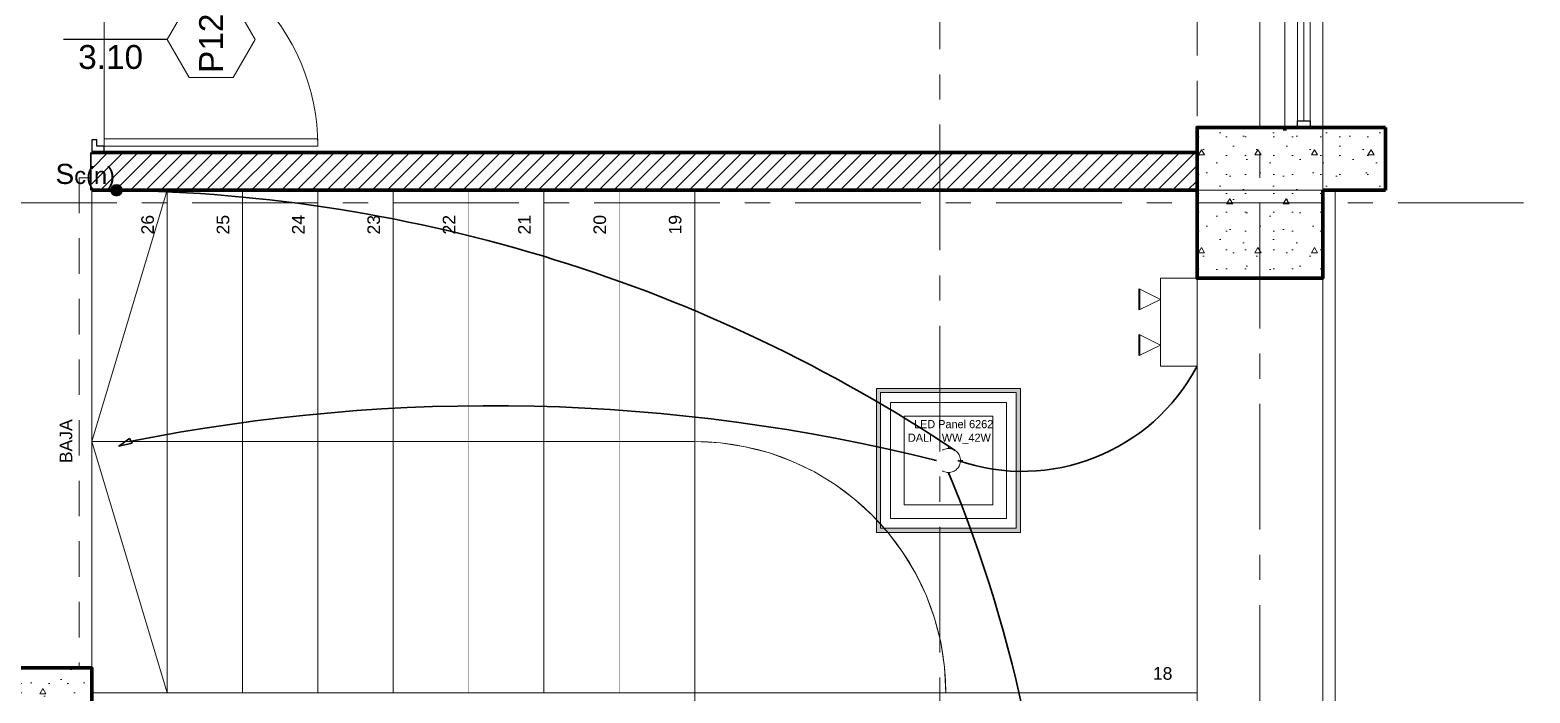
# Model space of a CAD drawing. Header units: inches. Extents: x -38 to 5698, y -33 to 92.
# Drawn here: x 416.42 to 422.4, y 24.75 to 27.39 of the extents above; entities that cross this region are included whole.
import ezdxf
from ezdxf.lldxf.tags import DXFTag

# ---------------------------------------------------------------- set-up
doc = ezdxf.new("R2010")
doc.units = ezdxf.units.IN
doc.header["$MEASUREMENT"] = 0
doc.set_wipeout_variables(frame=1)
for name, pattern in [('ACAD_ISO04W100', [30, 24, -3, 0, -3]), ('CONTINUA', [0]), ('DASHED', [0.75, 0.5, -0.25]), ('Hidden Line', [0.195611, 0.141111, -0.0545]), ('Línea Oculta', [0.195611, 0.141111, -0.0545]), ('Punto & Raya', [0.65, 0.5, -0.075, 0, -0.075]), ('Raya Pequeña', [0.141111, 0.070556, -0.070556]), ('Rayas', [0.282222, 0.141111, -0.141111]), ('Wipeout_Contour', [1, 0, -1])]:
    doc.linetypes.add(name, pattern=pattern)
for name, color, linetype, lineweight in [('00 IE CKTO TOMAS', 111, 'Rayas', 18), ('00_IE_Luminarias', 6, 'Continuous', 30), ('ALUMBRADO_PVC', 6, 'PVC1', 30), ('Cable Alumbrado', 150, 'Continuous', 30), ('Luminaria', 9, 'Continuous', 9), ('Luminarias', 5, 'Continuous', 20), ('pulsador', 4, 'Continuous', 40), ('Simb_Alumbrado', 140, 'CONTINUA', 30)]:
    doc.layers.add(name, color=color, linetype=linetype, lineweight=lineweight)
for name, color, linetype in [('02 _ ARQ _ ALB _ Ejes Generales', 7, 'Continuous'), ('02 _ ARQ _ ALB _ Muros Interiores', 7, 'Continuous'), ('02 _ ARQ _ ZON _ Espacio.3D', 7, 'Continuous'), ('08 _ STR _ EXT _ 06 Columnas', 7, 'Continuous'), ('08 _ STR _ EXT _ 06 Elementos de Fachada', 7, 'Continuous'), ('08 _ STR _ EXT _ 07 Losa Aligerada', 7, 'Continuous'), ('08 _ STR _ EXT _ 09 Vigas', 7, 'Continuous'), ('08 _ STR _ EXT _ 11 Escaleras', 7, 'Continuous'), ('Estructura - 04 MURO', 7, 'Continuous'), ('Interior - CIELO RASSO', 7, 'Continuous'), ('Marcador - Secciones', 251, 'Continuous')]:
    doc.layers.add(name, color=color, linetype=linetype)
doc.styles.add('Annotative', font='arial.ttf')
doc.styles.add('Estilo_Generado_3', font='arial.ttf')
doc.styles.add('Estilo_Generado_4', font='swisse.ttf')
doc.styles.add('{18b73a54-fa43-428c-adcb-c1c7bbdf2c84}', font='Simplex.shx')
tags = doc.linetypes.add('PVC1', pattern='A,1,-0.19772,["PVC",{18b73a54-fa43-428c-adcb-c1c7bbdf2c84},S=0.13,R=0,X=0,Y=-0.061851],-0.507647', length=1.705367).pattern_tags.tags
tags[6] = DXFTag(74, 10)
pattern_1 = [(0, (370.00005, 6e-09), (0, 0.3897114), [0.024375, -0.200625]), (0, (370.11255, 0.19486), (0, 0.3897114), [0.024375, -0.200625]), (60, (370.00005, 6e-09), (-0.3375, 0.1948557), [0.024375, -0.200625]), (60, (370.22505, 6e-09), (-0.3375, 0.1948557), [0.024375, -0.200625]), (120, (370.02442, 6e-09), (0.3375, 0.1948557), [0.024375, -0.200625]), (120, (370.24942, 6e-09), (0.3375, 0.1948557), [0.024375, -0.200625]), (0, (370.00005, 0.0375), (0, 0.075), [0, -0.075, 0, -0.1125]), (45, (370.03755, 0.0375), (-0.05303301, 0.05303301), [0, -0.05625, 0, -0.09375])]
pattern_2 = [(45, (370.000046, 6e-09), (-0.030052038, 0.030052038), [])]

# ---------------------------------------------------------------- blocks, each defined once
blk = doc.blocks.new('*U268')
at = {"layer": 'Luminarias', "linetype": 'DASHED', "lineweight": 0, "ltscale": 0.05}
blk.add_lwpolyline([(0, -0.005), (0, 0.005)], dxfattribs=at)
blk = doc.blocks.new('*U269')
at = {"color": 0, "linetype": 'ByBlock', "lineweight": -2, "transparency": 16777216}
for p, rotation in [((-0.055, 0), 90), ((0.055, 0), 270), ((0, -0.055), 180)]:
    blk.add_blockref('*U268', p, dxfattribs=dict(at, rotation=rotation))
blk.add_blockref('*U268', (0, 0.055), dxfattribs=at)
blk = doc.blocks.new('PANEL CUADRAD 60X60 AD')
at = {"layer": 'Luminarias'}
h = blk.add_hatch(dxfattribs=at)
h.set_pattern_fill('DOTS', color=6, scale=0.0015)
h.set_pattern_definition([(0, (-2127.458864, -786.8599919), (0.001190625, 0.00238125), [0, -0.00238125])])
h.paths.add_polyline_path([(-0.3, 0.3), (-0.3, -0.3), (0.3, -0.3), (0.3, 0.3)])
h.paths.add_polyline_path([(0.283, 0.283), (0.283, -0.283), (-0.283, -0.283), (-0.283, 0.283)], flags=16)
h.paths.add_polyline_path([(0.2415, 0.2415), (0.2415, -0.2415), (-0.2415, -0.2415), (-0.2415, 0.2415)], flags=0)
h.paths.add_polyline_path([(0.1851, 0.1851), (0.1851, -0.1851), (-0.1851, -0.1851), (-0.1851, 0.1851)], flags=0)
h.paths.add_polyline_path([(0.05, 0, -1), (-0.05, 0, -1)], flags=0)
h.paths.add_polyline_path([(-0.1815, 0.0591), (0.2115, 0.0591), (0.2115, 0.1859), (-0.1815, 0.1859)], flags=8)
at = {"layer": 'Luminarias', "color": 6, "lineweight": 0}
for points in [[(-0.3, 0.3), (0.3, 0.3), (0.3, -0.3), (-0.3, -0.3)], [(-0.283, -0.283), (0.283, -0.283), (0.283, 0.283), (-0.283, 0.283)], [(-0.2415, -0.2415), (0.2415, -0.2415), (0.2415, 0.2415), (-0.2415, 0.2415)], [(-0.1851, -0.1851), (0.1851, -0.1851), (0.1851, 0.1851), (-0.1851, 0.1851)]]:
    blk.add_lwpolyline(points, close=True, dxfattribs=at)
at = {"layer": 'Luminarias', "color": 6}
blk.add_lwpolyline([(-0.3, 0.3), (0.3, 0.3), (0.3, -0.3), (-0.3, -0.3)], close=True, dxfattribs=at)
at = {"layer": 'Luminarias', "color": 6, "linetype": 'DASHED', "lineweight": 0, "ltscale": 0.01}
blk.add_circle((0, 0), 0.05, dxfattribs=at)
at = {"color": 6}
blk.add_blockref('*U269', (0, 0), dxfattribs=at)
at = {"layer": 'Luminarias', "color": 6, "insert": (-0.1693, 0.1686), "char_height": 0.034, "width": 0.456812, "attachment_point": 1}
blk.add_mtext('  LED Panel 6262 DALI - WW_42W {\\Ftxt|c0;\\C4;\\P} ', dxfattribs=at)
blk = doc.blocks.new('ii3t')
at = {"layer": 'Simb_Alumbrado', "lineweight": 5}
h = blk.add_hatch(color=3, dxfattribs=at)
edge = h.paths.add_edge_path()
edge.add_arc((0, 0), 0.0164, 0, 360)
blk.add_circle((0, 0), 0.0164, dxfattribs=at)
blk = doc.blocks.new('luz de emergencia')
at = {"color": 5, "lineweight": 40}
for p, q in [((164.1493, 48.9365, -0.0001), (164.2333, 48.9365, -0.0001)), ((164.3313, 48.9365, -0.0001), (164.4153, 48.9365, -0.0001))]:
    blk.add_line(p, q, dxfattribs=at)
at = {"layer": '00_IE_Luminarias', "color": 5, "linetype": 'Continuous', "lineweight": 13}
for p, q in [((164.1913, 49.0205, -0.0001), (164.1493, 48.9365, -0.0001)), ((164.2333, 48.9365, -0.0001), (164.1913, 49.0205, -0.0001)), ((164.3733, 49.0205, -0.0001), (164.3313, 48.9365, -0.0001)), ((164.4153, 48.9365, -0.0001), (164.3733, 49.0205, -0.0001))]:
    blk.add_line(p, q, dxfattribs=at)
at = {"layer": '00_IE_Luminarias', "color": 5, "linetype": 'Continuous', "lineweight": 13, "elevation": -0.0001}
blk.add_lwpolyline([(164.4573, 49.0205), (164.1073, 49.0205), (164.1073, 49.1666), (164.4573, 49.1665)], close=True, dxfattribs=at)

msp = doc.modelspace()

# ---------------------------------------------------------------- hatches: boundary and pattern name
at = {"layer": '08 _ STR _ EXT _ 06 Columnas', "linetype": 'Continuous', "lineweight": 9}
h = msp.add_hatch(dxfattribs=at)
h.set_pattern_fill('HORMIGÓN_EN_MASA_0002', style=0, pattern_type=2)
h.set_pattern_definition(pattern_1)
h.paths.add_polyline_path([(421.57, 27), (421.42, 26.75), (421.57, 26.75)])
h = msp.add_hatch(dxfattribs=at)
h.set_pattern_fill('HORMIGÓN_EN_MASA_0002', style=0, pattern_type=2)
h.set_pattern_definition(pattern_1)
h.paths.add_polyline_path([(421.57, 27), (421.42, 27), (421.42, 26.75)])
at = {"layer": '08 _ STR _ EXT _ 06 Elementos de Fachada', "linetype": 'Continuous', "lineweight": 9}
h = msp.add_hatch(dxfattribs=at)
h.set_pattern_fill('HORMIGÓN_EN_MASA_0002', color=250, style=0, pattern_type=2)
h.set_pattern_definition(pattern_1)
h.paths.add_polyline_path([(421.82, 27), (421.57, 27), (421.57, 26.75), (421.82, 26.75)])

# ---------------------------------------------------------------- linework, layer by layer
at = {"layer": '02 _ ARQ _ ALB _ Ejes Generales', "color": 251, "linetype": 'Punto & Raya', "lineweight": 13}
msp.add_line((421.32, 45.9), (421.32, 2.05), dxfattribs=at)
at = {"layer": '02 _ ARQ _ ALB _ Muros Interiores', "color": 152, "linetype": 'Continuous', "lineweight": 25}
msp.add_line((416.9701, 27.35), (416.5576, 27.35), dxfattribs=at)
at = {"layer": '02 _ ARQ _ ALB _ Muros Interiores', "color": 165, "linetype": 'Continuous', "lineweight": 25}
for p, q in [((416.6901, 26.95), (416.6701, 26.95)), ((416.6701, 26.95), (416.6701, 26.9)), ((416.6901, 26.925), (416.6901, 26.95)), ((416.6701, 26.9), (416.7201, 26.9)), ((416.7201, 26.925), (416.6901, 26.925)), ((416.7201, 26.9), (416.7201, 26.925))]:
    msp.add_line(p, q, dxfattribs=at)
at = {"layer": '02 _ ARQ _ ALB _ Muros Interiores', "color": 165, "linetype": 'Continuous', "lineweight": 15}
for p, q in [((416.7201, 26.925), (416.7201, 26.955)), ((416.7201, 26.955), (417.5701, 26.955)), ((417.5701, 26.955), (417.5701, 26.925)), ((417.5701, 26.925), (416.7201, 26.925))]:
    msp.add_line(p, q, dxfattribs=at)
at = {"layer": '02 _ ARQ _ ALB _ Muros Interiores', "color": 7, "linetype": 'Continuous', "lineweight": 80}
msp.add_line((416.6701, 26.9), (416.7201, 26.9), dxfattribs=at)
at = {"layer": '02 _ ARQ _ ALB _ Muros Interiores', "color": 251, "linetype": 'Continuous', "lineweight": 13, "flags": 128}
msp.add_lwpolyline([(417.3201, 27.35), (417.2326, 27.5016), (417.0576, 27.5016), (416.9701, 27.35), (417.0576, 27.1984), (417.2326, 27.1984)], close=True, dxfattribs=at)
at = {"layer": '02 _ ARQ _ ALB _ Muros Interiores', "color": 175, "linetype": 'Continuous', "lineweight": 15}
msp.add_arc((416.7201, 26.925), 0.85, 0, 90, dxfattribs=at)
at = {"layer": '02 _ ARQ _ ZON _ Espacio.3D', "color": 254, "linetype": 'Continuous', "lineweight": 0, "flags": 128}
msp.add_lwpolyline([(415.6804, 19.05), (415.6804, 20.35), (416.6701, 20.35), (416.67, 22.25), (416.17, 22.25), (416.17, 22.7), (416.67, 22.7), (416.67, 24.4), (416.17, 24.4), (416.17, 24.85), (416.67, 24.85), (416.6701, 26.75), (421.0701, 26.75), (421.07, 27), (421.42, 27), (421.42, 29.7)], dxfattribs=at)
msp.add_lwpolyline([(421.42, 29.7), (416.72, 29.7), (416.72, 26.9), (421.07, 26.9), (421.07, 27), (421.42, 27)], close=True, dxfattribs=at)
at = {"layer": '08 _ STR _ EXT _ 06 Elementos de Fachada', "color": 7, "linetype": 'Continuous', "lineweight": 80, "flags": 128}
for points in [[(421.82, 27), (421.57, 27)], [(421.82, 27), (421.82, 26.75)], [(421.57, 26.75), (421.82, 26.75)]]:
    msp.add_lwpolyline(points, dxfattribs=at)
at = {"layer": '08 _ STR _ EXT _ 07 Losa Aligerada', "color": 254, "linetype": 'Continuous', "lineweight": 18, "flags": 128}
msp.add_lwpolyline([(397.1712, 7.2), (407.07, 7.2), (407.07, 6.8828), (408.0698, 6.8828), (408.0698, 4.1), (413.5698, 4.1), (413.5698, 6.8828), (414.57, 6.8828), (414.57, 7.2038), (421.57, 7.2038), (421.57, 15.1499), (421.57, 15.1499), (421.57, 15.7999), (421.57, 15.7999), (421.57, 20.35), (416.6701, 20.35), (416.6701, 22.35), (416.6701, 22.6), (416.6701, 24.5), (416.6701, 24.75), (416.6701, 26.75), (421.57, 26.75), (421.57, 39.9)], dxfattribs=at)
at = {"layer": '08 _ STR _ EXT _ 09 Vigas', "color": 251, "linetype": 'Hidden Line', "lineweight": 13}
msp.add_line((421.57, 7.2), (421.57, 39.9), dxfattribs=at)
at = {"layer": '08 _ STR _ EXT _ 11 Escaleras', "color": 161, "linetype": 'Continuous', "lineweight": 13}
msp.add_line((421.0701, 20.35), (421.0701, 26.75), dxfattribs=at)
at = {"layer": 'Estructura - 04 MURO', "color": 165, "linetype": 'Continuous', "lineweight": 15}
for p, q in [((421.42, 27), (421.42, 29.7)), ((421.57, 27), (421.57, 29.7)), ((421.47, 27.026), (421.47, 28.33)), ((421.495, 27.026), (421.495, 28.33)), ((421.52, 28.33), (421.52, 27.026)), ((421.57, 20.35), (421.57, 26.75)), ((421.62, 20.35), (421.62, 26.75))]:
    msp.add_line(p, q, dxfattribs=at)
at = {"layer": 'Estructura - 04 MURO', "color": 7, "linetype": 'Continuous', "lineweight": 80}
msp.add_line((421.57, 27), (421.42, 27), dxfattribs=at)
at = {"layer": 'Estructura - 04 MURO', "color": 165, "linetype": 'Continuous', "lineweight": 25}
for p, q in [((421.47, 27), (421.47, 27.026)), ((421.47, 27.026), (421.52, 27.026)), ((421.52, 27.026), (421.52, 27))]:
    msp.add_line(p, q, dxfattribs=at)
at = {"layer": 'Estructura - 04 MURO', "color": 251, "linetype": 'Línea Oculta', "lineweight": 13}
msp.add_line((421.52, 26.4), (421.37, 26.4), dxfattribs=at)
at = {"layer": 'Estructura - 04 MURO', "color": 7, "linetype": 'Continuous', "lineweight": 80, "flags": 128}
msp.add_lwpolyline([(421.42, 26.9879), (421.42, 27)], dxfattribs=at)
at = {"layer": 'Interior - CIELO RASSO', "color": 251, "linetype": 'Línea Oculta', "lineweight": 13, "flags": 128}
for points in [[(416.62, 26.8), (420.31, 26.8)], [(416.62, 26.8), (416.62, 24.85)]]:
    msp.add_lwpolyline(points, dxfattribs=at)

# ---------------------------------------------------------------- texts
at = {"layer": '02 _ ARQ _ ALB _ Muros Interiores', "color": 251, "lineweight": 25, "insert": (417.1926, 27.2167), "char_height": 0.095, "attachment_point": 7, "rotation": 90, "style": 'Estilo_Generado_4'}
msp.add_mtext('\\A1;{\\pql;\\pt0;\\fSwis721 Ex BT|b0|i0|c0|p34;P12\\fSwis721 Ex BT|b0|i0|c0|p34;\\fSwis721 Ex BT|b0|i0|c0|p34;\\fSwis721 Ex BT|b0|i0|c0|p34;}', dxfattribs=at)
at = {"layer": '02 _ ARQ _ ALB _ Muros Interiores', "color": 251, "lineweight": 25, "insert": (416.6161, 27.205), "char_height": 0.095, "attachment_point": 7, "style": 'Estilo_Generado_4'}
msp.add_mtext('\\A1;{\\pql;\\pt0;\\fSwis721 Ex BT|b0|i0|c0|p34;3.10\\fSwis721 Ex BT|b0|i0|c0|p34;\\A1{\\H.66x;\\S^  ;}\\fSwis721 Ex BT|b0|i0|c0|p34;\\fSwis721 Ex BT|b0|i0|c0|p34;}', dxfattribs=at)
at = {"layer": '08 _ STR _ EXT _ 11 Escaleras', "color": 161, "lineweight": 13, "insert": (416.5676, 25.6643), "char_height": 0.05, "attachment_point": 4, "rotation": 90, "style": 'Estilo_Generado_3'}
msp.add_mtext('\\A1;{\\pql;\\fArial|b0|i0|c0|p34;BAJA}', dxfattribs=at)

# ---------------------------------------------------------------- next in the draw order: wipeouts: each hides what was drawn before it
at = {"color": 254, "linetype": 'Wipeout_Contour', "lineweight": 0, "ltscale": 13065.565029}
msp.add_wipeout([(421.0701, 24.75), (419.0701, 24.75), (419.0701, 22.35), (421.0701, 22.35)], dxfattribs=at).dxf.layer = '08 _ STR _ EXT _ 11 Escaleras'

# ---------------------------------------------------------------- next in the draw order: wipeouts: each hides what was drawn before it
at = {"color": 254, "linetype": 'Wipeout_Contour', "lineweight": 0, "ltscale": 13065.606364}
msp.add_wipeout([(421.0701, 25.1898), (419.0701, 25.1898), (419.0701, 24.75), (421.0701, 24.75)], dxfattribs=at).dxf.layer = '08 _ STR _ EXT _ 11 Escaleras'

# ---------------------------------------------------------------- next in the draw order: linework, layer by layer
at = {"layer": '08 _ STR _ EXT _ 11 Escaleras', "color": 167, "linetype": 'Continuous', "lineweight": 18}
msp.add_line((421.0701, 20.35), (421.0701, 26.75), dxfattribs=at)

# ---------------------------------------------------------------- next in the draw order: wipeouts: each hides what was drawn before it
at = {"color": 254, "linetype": 'Wipeout_Contour', "lineweight": 0, "ltscale": 13056.831443}
msp.add_wipeout([(419.0701, 26.75), (416.6701, 26.75), (416.6701, 24.75), (419.0701, 24.75)], dxfattribs=at).dxf.layer = '08 _ STR _ EXT _ 11 Escaleras'

# ---------------------------------------------------------------- next in the draw order: linework, layer by layer
at = {"layer": '08 _ STR _ EXT _ 11 Escaleras', "color": 161, "linetype": 'Continuous', "lineweight": 13}
for p, q in [((416.6701, 26.75), (416.6701, 24.75)), ((421.0701, 26.75), (416.6701, 26.75)), ((419.0701, 25.1898), (419.0701, 20.35)), ((416.6701, 24.75), (421.0701, 24.75))]:
    msp.add_line(p, q, dxfattribs=at)
at = {"layer": '08 _ STR _ EXT _ 11 Escaleras', "color": 167, "linetype": 'Continuous', "lineweight": 18}
for p, q in [((417.2701, 24.75), (417.2701, 26.75)), ((417.8701, 26.75), (417.8701, 24.75)), ((419.0701, 20.35), (419.0701, 26.75))]:
    msp.add_line(p, q, dxfattribs=at)
at = {"layer": '08 _ STR _ EXT _ 11 Escaleras', "color": 161, "linetype": 'Raya Pequeña', "lineweight": 13}
msp.add_line((418.9303, 24.75), (418.9303, 26.75), dxfattribs=at)

# ---------------------------------------------------------------- next in the draw order: wipeouts: each hides what was drawn before it
at = {"color": 254, "linetype": 'Wipeout_Contour', "lineweight": 0, "ltscale": 13052.631579}
msp.add_wipeout([(416.6701, 24.75), (416.9701, 24.75), (416.9701, 26.75), (416.6701, 26.75)], dxfattribs=at).dxf.layer = '08 _ STR _ EXT _ 11 Escaleras'
at = {"color": 254, "linetype": 'Wipeout_Contour', "lineweight": 0, "ltscale": 13056.231466}
msp.add_wipeout([(417.5701, 24.75), (417.8701, 24.75), (417.8701, 26.75), (417.5701, 26.75)], dxfattribs=at).dxf.layer = '08 _ STR _ EXT _ 11 Escaleras'
at = {"color": 254, "linetype": 'Wipeout_Contour', "lineweight": 0, "ltscale": 13058.631392}
msp.add_wipeout([(418.1701, 26.75), (418.1701, 24.75), (418.4701, 24.75), (418.4701, 26.75)], dxfattribs=at).dxf.layer = '08 _ STR _ EXT _ 11 Escaleras'
at = {"color": 254, "linetype": 'Wipeout_Contour', "lineweight": 0, "ltscale": 13065.595122}
msp.add_wipeout([(421.0701, 24.75), (419.0701, 24.75), (419.0701, 24.45), (421.0701, 24.45)], dxfattribs=at).dxf.layer = '08 _ STR _ EXT _ 11 Escaleras'

# ---------------------------------------------------------------- next in the draw order: hatches: boundary and pattern name
at = {"layer": '08 _ STR _ EXT _ 06 Columnas', "linetype": 'Continuous', "lineweight": 9}
h = msp.add_hatch(dxfattribs=at)
h.set_pattern_fill('HORMIGÓN_EN_MASA_0002', style=0, pattern_type=2)
h.set_pattern_definition(pattern_1)
h.paths.add_polyline_path([(416.17, 24.4), (416.67, 24.4), (416.67, 24.85), (416.17, 24.85)])

# ---------------------------------------------------------------- next in the draw order: linework, layer by layer
at = {"layer": '02 _ ARQ _ ALB _ Muros Interiores', "color": 7, "linetype": 'Continuous', "lineweight": 80, "flags": 128}
msp.add_lwpolyline([(416.6701, 26.9), (416.6701, 26.75)], dxfattribs=at)
at = {"layer": '08 _ STR _ EXT _ 06 Columnas', "color": 7, "linetype": 'Continuous', "lineweight": 80, "flags": 128}
msp.add_lwpolyline([(416.17, 24.4), (416.67, 24.4), (416.67, 24.85), (416.17, 24.85)], close=True, dxfattribs=at)
at = {"layer": '08 _ STR _ EXT _ 11 Escaleras', "color": 167, "linetype": 'Continuous', "lineweight": 18}
for p, q in [((416.6701, 26.75), (416.6701, 24.75)), ((416.9701, 26.75), (416.6701, 25.75)), ((416.9701, 24.75), (416.9701, 26.75)), ((417.5701, 24.75), (417.5701, 26.75)), ((418.1701, 26.75), (418.1701, 24.75)), ((418.4701, 24.75), (418.4701, 26.75)), ((416.6701, 25.75), (416.9701, 24.75))]:
    msp.add_line(p, q, dxfattribs=at)
at = {"layer": '08 _ STR _ EXT _ 11 Escaleras', "color": 161, "linetype": 'ACAD_ISO04W100', "lineweight": 13}
for p, q in [((416.6701, 26.75), (416.6701, 24.75)), ((418.1701, 26.75), (418.1701, 24.75))]:
    msp.add_line(p, q, dxfattribs=at)
at = {"layer": 'ALUMBRADO_PVC', "linetype": 'PVC1', "ltscale": 0.4}
msp.add_lwpolyline([(416.8307, 25.7439), (416.82, 25.7623), (416.7781, 25.7315)], close=True, dxfattribs=at)
at = {"layer": 'Interior - CIELO RASSO', "color": 251, "linetype": 'Línea Oculta', "lineweight": 13, "flags": 128}
msp.add_lwpolyline([(416.67, 24.85), (416.67, 26.75)], dxfattribs=at)

# ---------------------------------------------------------------- next in the draw order: texts
at = {"layer": '08 _ STR _ EXT _ 11 Escaleras', "color": 161, "lineweight": 13, "char_height": 0.05, "attachment_point": 4, "rotation": 90, "style": 'Estilo_Generado_3'}
for s, insert in [('\\A1;{\\pql;\\fArial|b0|i0|c0|p34;26}', (416.8926, 26.5741)), ('\\A1;{\\pql;\\fArial|b0|i0|c0|p34;23}', (417.7926, 26.5741)), ('\\A1;{\\pql;\\fArial|b0|i0|c0|p34;21}', (418.3922, 26.5741))]:
    msp.add_mtext(s, dxfattribs=dict(at, insert=insert))

# ---------------------------------------------------------------- next in the draw order: wipeouts: each hides what was drawn before it
at = {"color": 254, "linetype": 'Wipeout_Contour', "lineweight": 0, "ltscale": 13065.631169}
msp.add_wipeout([(419.0701, 24.75), (421.0701, 24.75), (421.0701, 26.75), (419.0701, 26.75)], dxfattribs=at).dxf.layer = '08 _ STR _ EXT _ 11 Escaleras'

# ---------------------------------------------------------------- next in the draw order: linework, layer by layer
at = {"layer": '08 _ STR _ EXT _ 11 Escaleras', "color": 161, "linetype": 'ACAD_ISO04W100', "lineweight": 13}
msp.add_line((421.0701, 20.35), (421.0701, 26.75), dxfattribs=at)
at = {"layer": 'ALUMBRADO_PVC', "linetype": 'PVC1', "ltscale": 0.4}
for centre, radius, start, end in [((420.3751, 26.4182), 0.7865, 250.90433, 332.0826), ((415.091, 23.5499), 5.4046, 337.39619, 22.60411)]:
    msp.add_arc(centre, radius, start, end, dxfattribs=at)
at = {"layer": 'Interior - CIELO RASSO', "color": 251, "linetype": 'Línea Oculta', "lineweight": 13, "flags": 128}
msp.add_lwpolyline([(420.31, 26.75), (420.31, 26.8)], dxfattribs=at)

# ---------------------------------------------------------------- next in the draw order: block references
at = {"layer": 'Luminaria', "xscale": 0.9538673662839494, "yscale": 0.9538673662839494, "zscale": 0.9538673662839494}
msp.add_blockref('PANEL CUADRAD 60X60 AD', (420.0804, 25.675), dxfattribs=at)
at = {"layer": 'pulsador', "color": 4, "lineweight": 40, "rotation": 270}
msp.add_blockref('luz de emergencia', (371.9035, 190.5073, 0.0001), dxfattribs=at)

# ---------------------------------------------------------------- next in the draw order: texts
at = {"layer": '08 _ STR _ EXT _ 11 Escaleras', "color": 161, "lineweight": 13, "insert": (420.8942, 24.8274), "char_height": 0.05, "attachment_point": 4, "style": 'Estilo_Generado_3'}
msp.add_mtext('\\A1;{\\pql;\\fArial|b0|i0|c0|p34;18}', dxfattribs=at)

# ---------------------------------------------------------------- next in the draw order: wipeouts: each hides what was drawn before it
at = {"color": 254, "linetype": 'Wipeout_Contour', "lineweight": 0, "ltscale": 13061.031317}
msp.add_wipeout([(418.7701, 26.75), (418.7701, 24.75), (419.0701, 24.75), (419.0701, 26.75)], dxfattribs=at).dxf.layer = '08 _ STR _ EXT _ 11 Escaleras'

# ---------------------------------------------------------------- next in the draw order: linework, layer by layer
at = {"layer": '08 _ STR _ EXT _ 11 Escaleras', "color": 167, "linetype": 'Continuous', "lineweight": 18}
for p, q in [((421.0701, 26.75), (416.6701, 26.75)), ((418.7701, 24.75), (418.7701, 26.75)), ((419.0701, 25.75), (416.6701, 25.75)), ((416.6701, 24.75), (421.0701, 24.75))]:
    msp.add_line(p, q, dxfattribs=at)
at = {"layer": '08 _ STR _ EXT _ 11 Escaleras', "color": 161, "linetype": 'ACAD_ISO04W100', "lineweight": 13}
for p, q in [((418.7701, 26.75), (418.7701, 24.75)), ((419.0701, 20.35), (419.0701, 26.75))]:
    msp.add_line(p, q, dxfattribs=at)
at = {"layer": '08 _ STR _ EXT _ 11 Escaleras', "color": 167, "linetype": 'Continuous', "lineweight": 18}
msp.add_arc((419.0701, 24.75), 1, 0, 90, dxfattribs=at)
at = {"layer": '08 _ STR _ EXT _ 11 Escaleras', "color": 161, "linetype": 'ACAD_ISO04W100', "lineweight": 13}
msp.add_arc((419.0701, 24.75), 1, 0, 90, dxfattribs=at)

# ---------------------------------------------------------------- next in the draw order: texts
at = {"layer": '08 _ STR _ EXT _ 11 Escaleras', "color": 161, "lineweight": 13, "insert": (418.9926, 26.5741), "char_height": 0.05, "attachment_point": 4, "rotation": 90, "style": 'Estilo_Generado_3'}
msp.add_mtext('\\A1;{\\pql;\\fArial|b0|i0|c0|p34;19}', dxfattribs=at)

# ---------------------------------------------------------------- next in the draw order: wipeouts: each hides what was drawn before it
at = {"color": 254, "linetype": 'Wipeout_Contour', "lineweight": 0, "ltscale": 13055.031504}
msp.add_wipeout([(417.2701, 24.75), (417.5701, 24.75), (417.5701, 26.75), (417.2701, 26.75)], dxfattribs=at).dxf.layer = '08 _ STR _ EXT _ 11 Escaleras'
at = {"color": 254, "linetype": 'Wipeout_Contour', "lineweight": 0, "ltscale": 13057.431429}
msp.add_wipeout([(417.8701, 24.75), (418.1701, 24.75), (418.1701, 26.75), (417.8701, 26.75)], dxfattribs=at).dxf.layer = '08 _ STR _ EXT _ 11 Escaleras'
at = {"color": 254, "linetype": 'Wipeout_Contour', "lineweight": 0, "ltscale": 13059.831354}
msp.add_wipeout([(418.4701, 26.75), (418.4701, 24.75), (418.7701, 24.75), (418.7701, 26.75)], dxfattribs=at).dxf.layer = '08 _ STR _ EXT _ 11 Escaleras'

# ---------------------------------------------------------------- next in the draw order: linework, layer by layer
at = {"layer": '08 _ STR _ EXT _ 11 Escaleras', "color": 161, "linetype": 'ACAD_ISO04W100', "lineweight": 13}
for p, q in [((417.5701, 24.75), (417.5701, 26.75)), ((417.8701, 26.75), (417.8701, 24.75)), ((418.4701, 24.75), (418.4701, 26.75))]:
    msp.add_line(p, q, dxfattribs=at)

# ---------------------------------------------------------------- next in the draw order: texts
at = {"layer": '08 _ STR _ EXT _ 11 Escaleras', "color": 161, "lineweight": 13, "char_height": 0.05, "attachment_point": 4, "rotation": 90, "style": 'Estilo_Generado_3'}
for s, insert in [('\\A1;{\\pql;\\fArial|b0|i0|c0|p34;24}', (417.4922, 26.5741)), ('\\A1;{\\pql;\\fArial|b0|i0|c0|p34;22}', (418.0922, 26.5741)), ('\\A1;{\\pql;\\fArial|b0|i0|c0|p34;20}', (418.6926, 26.5741))]:
    msp.add_mtext(s, dxfattribs=dict(at, insert=insert))

# ---------------------------------------------------------------- next in the draw order: wipeouts: each hides what was drawn before it
at = {"color": 254, "linetype": 'Wipeout_Contour', "lineweight": 0, "ltscale": 13053.831541}
msp.add_wipeout([(416.9701, 24.75), (417.2701, 24.75), (417.2701, 26.75), (416.9701, 26.75)], dxfattribs=at).dxf.layer = '08 _ STR _ EXT _ 11 Escaleras'

# ---------------------------------------------------------------- next in the draw order: linework, layer by layer
at = {"layer": '02 _ ARQ _ ALB _ Ejes Generales', "color": 251, "linetype": 'Punto & Raya', "lineweight": 13}
msp.add_line((425.57, 26.7), (412.7385, 26.7), dxfattribs=at)
at = {"layer": '08 _ STR _ EXT _ 11 Escaleras', "color": 161, "linetype": 'ACAD_ISO04W100', "lineweight": 13}
for p, q in [((421.0701, 26.75), (416.6701, 26.75)), ((416.9701, 26.75), (416.6701, 25.75)), ((416.9701, 24.75), (416.9701, 26.75)), ((417.2701, 24.75), (417.2701, 26.75)), ((419.0701, 25.75), (416.6701, 25.75)), ((416.6701, 25.75), (416.9701, 24.75)), ((416.6701, 24.75), (421.0701, 24.75))]:
    msp.add_line(p, q, dxfattribs=at)
at = {"layer": 'ALUMBRADO_PVC', "linetype": 'PVC1', "ltscale": 0.4}
msp.add_arc((418.2595, 18.5681), 7.3247, 75.99021, 101.33338, dxfattribs=at)
at = {"layer": 'Interior - CIELO RASSO', "color": 251, "linetype": 'Línea Oculta', "lineweight": 13, "flags": 128}
msp.add_lwpolyline([(416.67, 26.75), (420.31, 26.75)], dxfattribs=at)

# ---------------------------------------------------------------- next in the draw order: texts
at = {"layer": '08 _ STR _ EXT _ 11 Escaleras', "color": 161, "lineweight": 13, "insert": (417.1926, 26.5741), "char_height": 0.05, "attachment_point": 4, "rotation": 90, "style": 'Estilo_Generado_3'}
msp.add_mtext('\\A1;{\\pql;\\fArial|b0|i0|c0|p34;25}', dxfattribs=at)

# ---------------------------------------------------------------- next in the draw order: wipeouts: each hides what was drawn before it
at = {"color": 254, "linetype": 'Wipeout_Contour', "lineweight": 0, "ltscale": 9789.603924}
msp.add_wipeout([(416.7201, 26.9), (416.6701, 26.9), (416.6701, 26.75)], dxfattribs=at).dxf.layer = 'Estructura - 04 MURO'

# ---------------------------------------------------------------- next in the draw order: hatches: boundary and pattern name
at = {"layer": 'Estructura - 04 MURO', "linetype": 'Continuous', "lineweight": 5}
h = msp.add_hatch(dxfattribs=at)
h.set_pattern_fill('LADRILLO_COMÚN_0002', color=252, style=0, pattern_type=2)
h.set_pattern_definition(pattern_2)
h.paths.add_polyline_path([(416.7201, 26.9), (416.6701, 26.9), (416.6701, 26.75)])

# ---------------------------------------------------------------- next in the draw order: wipeouts: each hides what was drawn before it
at = {"color": 254, "linetype": 'Wipeout_Contour', "lineweight": 0, "ltscale": 13060.865269}
msp.add_wipeout([(416.6701, 26.9), (416.6701, 26.75), (421.07, 26.75), (421.07, 26.9)], dxfattribs=at).dxf.layer = 'Estructura - 04 MURO'

# ---------------------------------------------------------------- next in the draw order: hatches: boundary and pattern name
at = {"layer": '08 _ STR _ EXT _ 06 Columnas', "linetype": 'Continuous', "lineweight": 9}
h = msp.add_hatch(dxfattribs=at)
h.set_pattern_fill('HORMIGÓN_EN_MASA_0002', style=0, pattern_type=2)
h.set_pattern_definition(pattern_1)
h.paths.add_polyline_path([(421.07, 27), (421.07, 26.4), (421.57, 26.4), (421.57, 26.75), (421.42, 26.75), (421.42, 27)])
at = {"layer": 'Estructura - 04 MURO', "linetype": 'Continuous', "lineweight": 5}
h = msp.add_hatch(dxfattribs=at)
h.set_pattern_fill('LADRILLO_COMÚN_0002', color=252, style=0, pattern_type=2)
h.set_pattern_definition(pattern_2)
h.paths.add_polyline_path([(416.6701, 26.9), (416.6701, 26.75), (421.07, 26.75), (421.07, 26.9)])

# ---------------------------------------------------------------- next in the draw order: linework, layer by layer
at = {"layer": '08 _ STR _ EXT _ 06 Columnas', "color": 7, "linetype": 'Continuous', "lineweight": 80, "flags": 128}
msp.add_lwpolyline([(421.57, 27), (421.07, 27), (421.07, 26.4), (421.57, 26.4), (421.57, 26.75)], dxfattribs=at)
at = {"layer": '08 _ STR _ EXT _ 09 Vigas', "color": 251, "linetype": 'Hidden Line', "lineweight": 13}
msp.add_line((421.07, 17.4), (421.07, 29.7), dxfattribs=at)
at = {"layer": 'ALUMBRADO_PVC', "linetype": 'PVC1', "ltscale": 0.4}
msp.add_arc((416.6862, 20.585), 6.1656, 56.30402, 89.23319, dxfattribs=at)
at = {"layer": 'Estructura - 04 MURO', "color": 7, "linetype": 'Continuous', "lineweight": 80, "flags": 128}
for points in [[(421.0701, 26.9), (416.6701, 26.9)], [(416.6701, 26.75), (421.0701, 26.75)]]:
    msp.add_lwpolyline(points, dxfattribs=at)
at = {"layer": 'Marcador - Secciones', "color": 251, "linetype": 'Punto & Raya', "lineweight": 13}
msp.add_line((420.0454, 46.2111), (420.0454, 0.9472), dxfattribs=at)

# ---------------------------------------------------------------- next in the draw order: block references
at = {"layer": 'Cable Alumbrado', "lineweight": 0, "xscale": 1.404578189384958, "yscale": 1.404578189384958, "zscale": 1.404578189384958}
msp.add_blockref('ii3t', (416.7687, 26.75), dxfattribs=at)

# ---------------------------------------------------------------- next in the draw order: texts
at = {"layer": '00 IE CKTO TOMAS', "insert": (416.5257, 26.7547), "char_height": 0.08, "width": 0.768045, "attachment_point": 7, "style": 'Annotative'}
msp.add_mtext('S{\\H0.84375x;c(n)}', dxfattribs=at)

doc.saveas('drawing.dxf')
